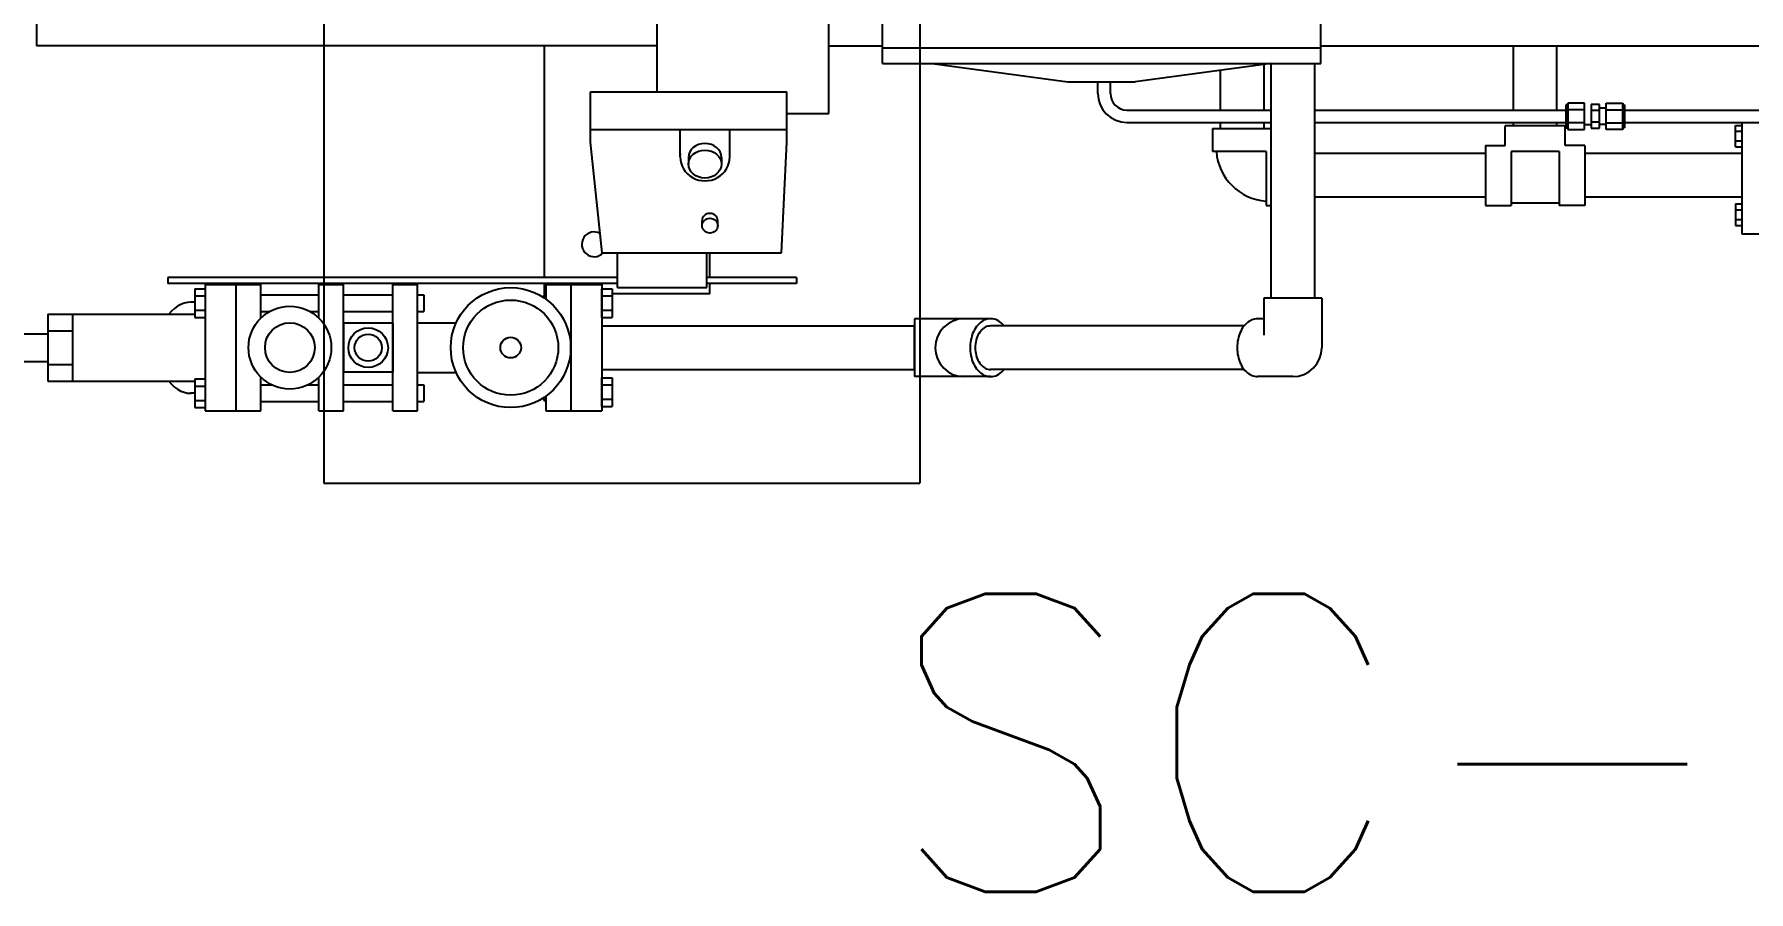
# Model space of a CAD drawing. Header units: inches. Extents: x -578 to 4567, y -980 to 6106.
# Drawn here: x 3107.2 to 3159, y 3562.2 to 3588.1 of the extents above; entities that cross this region are included whole.
import ezdxf
from ezdxf.enums import TextEntityAlignment as Align

# ---------------------------------------------------------------- set-up
doc = ezdxf.new("R2010")
doc.units = ezdxf.units.IN
doc.header["$LTSCALE"] = 25.4
doc.header["$MEASUREMENT"] = 0
doc.linetypes.add('SOLID', pattern=[0])
doc.layers.get('0').update_dxf_attribs({"linetype": 'CONTINUOUS', "lineweight": 20})
for name, color, linetype in [('3-ON', 7, 'SOLID'), ('70-ON', 7, 'SOLID'), ('A-CONC', 106, 'CONTINUOUS'), ('COMP', 5, 'CONTINUOUS'), ('HANSEN_STRAINER', 3, 'CONTINUOUS'), ('OB', 3, 'CONTINUOUS')]:
    doc.layers.add(name, color=color, linetype=linetype)
doc.layers.add('A-REFRIG EQPM', color=40, linetype='CONTINUOUS', true_color=0xffbf00)
doc.styles.add('SIMPLEX', font='simplex')

# ---------------------------------------------------------------- blocks, each defined once
blk = doc.blocks.new('A$Cc1381af3')
at = {"color": 0}
for p, q in [((91.729, 53.806), (91.729, 57.621)), ((93.416, 57.621), (91.729, 57.621)), ((92.666, 53.806), (92.666, 57.621)), ((93.416, 57.181), (93.416, 57.621)), ((97.291, 57.621), (97.291, 53.806)), ((98.041, 57.621), (97.291, 57.621)), ((98.041, 57.621), (98.041, 53.806)), ((99.526, 57.621), (99.526, 53.806)), ((100.276, 57.621), (99.526, 57.621)), ((100.276, 57.621), (100.276, 56.605)), ((102.026, 57.621), (102.026, 56.605)), ((102.776, 57.621), (102.026, 57.621)), ((103.714, 57.622), (102.776, 57.622)), ((102.776, 57.621), (102.776, 53.806)), ((102.776, 57.62), (102.776, 53.807)), ((103.714, 53.807), (103.714, 57.622)), ((104.026, 57.522), (103.714, 57.522)), ((104.026, 56.656), (104.026, 57.522)), ((91.416, 56.623), (91.416, 57.489)), ((91.729, 57.489), (91.416, 57.489)), ((91.729, 57.273), (91.416, 57.273)), ((91.729, 57.489), (91.729, 56.623)), ((93.479, 57.306), (93.416, 57.306)), ((93.479, 57.224), (93.479, 57.306)), ((97.291, 57.339), (97.104, 57.339)), ((97.104, 56.839), (97.104, 57.339)), ((99.526, 57.339), (98.041, 57.339)), ((102.026, 57.339), (100.276, 57.339)), ((104.026, 57.305), (103.714, 57.305)), ((104.026, 57.089), (104.149, 57.089)), ((70.851, 56.589), (71.912, 56.589)), ((71.958, 56.586), (71.912, 56.589)), ((72.004, 56.579), (71.958, 56.586)), ((72.05, 56.567), (72.004, 56.579)), ((72.094, 56.55), (72.05, 56.567)), ((72.138, 56.528), (72.094, 56.55)), ((72.181, 56.502), (72.138, 56.528)), ((72.221, 56.471), (72.181, 56.502)), ((72.261, 56.436), (72.221, 56.471)), ((79.69, 56.487), (79.648, 56.452)), ((79.733, 56.516), (79.69, 56.487)), ((79.778, 56.541), (79.733, 56.516)), ((79.824, 56.56), (79.778, 56.541)), ((79.871, 56.575), (79.824, 56.56)), ((79.918, 56.584), (79.871, 56.575)), ((79.966, 56.588), (79.918, 56.584)), ((80.014, 56.587), (79.966, 56.588)), ((79.98, 56.589), (82.275, 56.589)), ((80.062, 56.581), (80.014, 56.587)), ((80.11, 56.569), (80.062, 56.581)), ((80.156, 56.552), (80.11, 56.569)), ((80.202, 56.53), (80.156, 56.552)), ((80.246, 56.503), (80.202, 56.53)), ((80.288, 56.472), (80.246, 56.503)), ((80.329, 56.436), (80.288, 56.472)), ((82.275, 54.839), (82.275, 56.589)), ((91.729, 56.84), (91.416, 56.84)), ((91.729, 56.623), (91.416, 56.623)), ((97.291, 56.462), (96.129, 56.462)), ((97.291, 56.839), (97.104, 56.839)), ((99.526, 56.839), (98.041, 56.839)), ((100.609, 56.839), (100.276, 56.839)), ((102.026, 56.839), (101.693, 56.839)), ((104.026, 56.872), (103.714, 56.872)), ((104.026, 56.656), (103.714, 56.656)), ((107.714, 56.724), (104.026, 56.724)), ((108.464, 56.724), (107.714, 56.724)), ((107.714, 54.703), (107.714, 56.724)), ((108.464, 54.703), (108.464, 56.724)), ((72.298, 56.398), (72.261, 56.436)), ((72.333, 56.355), (72.298, 56.398)), ((72.32, 56.371), (79.98, 56.371)), ((72.366, 56.309), (72.333, 56.355)), ((72.396, 56.259), (72.366, 56.309)), ((72.423, 56.206), (72.396, 56.259)), ((72.448, 56.151), (72.423, 56.206)), ((72.47, 56.093), (72.448, 56.151)), ((72.488, 56.033), (72.47, 56.093)), ((72.503, 55.971), (72.488, 56.033)), ((72.515, 55.908), (72.503, 55.971)), ((79.609, 56.414), (79.571, 56.371)), ((79.648, 56.452), (79.609, 56.414)), ((80.02, 56.369), (79.98, 56.371)), ((80.06, 56.361), (80.02, 56.369)), ((80.1, 56.349), (80.06, 56.361)), ((80.139, 56.331), (80.1, 56.349)), ((80.176, 56.309), (80.139, 56.331)), ((80.212, 56.283), (80.176, 56.309)), ((80.246, 56.252), (80.212, 56.283)), ((80.279, 56.217), (80.246, 56.252)), ((80.308, 56.178), (80.279, 56.217)), ((80.336, 56.136), (80.308, 56.178)), ((80.368, 56.395), (80.329, 56.436)), ((80.361, 56.091), (80.336, 56.136)), ((80.382, 56.042), (80.361, 56.091)), ((80.404, 56.351), (80.368, 56.395)), ((80.401, 55.991), (80.382, 56.042)), ((80.417, 55.938), (80.401, 55.991)), ((80.437, 56.302), (80.404, 56.351)), ((80.468, 56.25), (80.437, 56.302)), ((80.496, 56.195), (80.468, 56.25)), ((80.521, 56.137), (80.496, 56.195)), ((80.543, 56.076), (80.521, 56.137)), ((80.561, 56.013), (80.543, 56.076)), ((80.576, 55.948), (80.561, 56.013)), ((80.587, 55.882), (80.576, 55.948)), ((91.729, 56.37), (82.275, 56.37)), ((82.275, 56.37), (82.275, 55.055)), ((98.041, 56.456), (99.526, 56.456)), ((98.041, 54.971), (98.041, 56.456)), ((99.526, 54.971), (99.526, 56.456)), ((108.464, 56.219), (107.714, 56.219)), ((69.976, 54.214), (69.976, 55.714)), ((72.488, 55.394), (72.503, 55.456)), ((72.503, 55.456), (72.515, 55.519)), ((72.524, 55.844), (72.515, 55.908)), ((72.515, 55.519), (72.524, 55.583)), ((72.529, 55.779), (72.524, 55.844)), ((72.524, 55.583), (72.529, 55.648)), ((72.531, 55.714), (72.529, 55.779)), ((72.529, 55.648), (72.531, 55.714)), ((80.382, 55.385), (80.401, 55.436)), ((80.401, 55.436), (80.417, 55.489)), ((80.429, 55.884), (80.417, 55.938)), ((80.417, 55.489), (80.429, 55.543)), ((80.438, 55.828), (80.429, 55.884)), ((80.429, 55.543), (80.438, 55.599)), ((80.443, 55.771), (80.438, 55.828)), ((80.438, 55.599), (80.443, 55.656)), ((80.445, 55.714), (80.443, 55.771)), ((80.443, 55.656), (80.445, 55.714)), ((80.561, 55.414), (80.576, 55.479)), ((80.576, 55.479), (80.587, 55.545)), ((80.594, 55.815), (80.587, 55.882)), ((80.587, 55.545), (80.594, 55.612)), ((80.598, 55.747), (80.594, 55.815)), ((80.594, 55.612), (80.598, 55.68)), ((80.598, 55.68), (80.598, 55.747)), ((71.726, 54.214), (71.726, 55.339)), ((72.138, 54.899), (72.181, 54.925)), ((72.181, 54.925), (72.221, 54.956)), ((72.221, 54.956), (72.261, 54.991)), ((72.261, 54.991), (72.298, 55.029)), ((72.298, 55.029), (72.333, 55.072)), ((72.32, 55.056), (79.98, 55.056)), ((72.333, 55.072), (72.366, 55.118)), ((72.366, 55.118), (72.396, 55.168)), ((72.396, 55.168), (72.423, 55.221)), ((72.423, 55.221), (72.448, 55.276)), ((72.448, 55.276), (72.47, 55.334)), ((72.47, 55.334), (72.488, 55.394)), ((79.571, 55.056), (79.609, 55.013)), ((79.609, 55.013), (79.648, 54.975)), ((79.648, 54.975), (79.69, 54.94)), ((79.69, 54.94), (79.733, 54.911)), ((79.733, 54.911), (79.778, 54.886)), ((79.98, 55.056), (80.02, 55.059)), ((80.02, 55.059), (80.06, 55.066)), ((80.06, 55.066), (80.1, 55.078)), ((80.1, 55.078), (80.139, 55.096)), ((80.139, 55.096), (80.176, 55.118)), ((80.176, 55.118), (80.212, 55.144)), ((80.202, 54.897), (80.246, 54.924)), ((80.212, 55.144), (80.246, 55.175)), ((80.246, 55.175), (80.279, 55.21)), ((80.246, 54.924), (80.288, 54.955)), ((80.279, 55.21), (80.308, 55.249)), ((80.288, 54.955), (80.329, 54.991)), ((80.308, 55.249), (80.336, 55.291)), ((80.329, 54.991), (80.368, 55.032)), ((80.336, 55.291), (80.361, 55.336)), ((80.361, 55.336), (80.382, 55.385)), ((80.368, 55.032), (80.404, 55.076)), ((80.404, 55.076), (80.437, 55.125)), ((80.437, 55.125), (80.468, 55.177)), ((80.468, 55.177), (80.496, 55.232)), ((80.496, 55.232), (80.521, 55.29)), ((80.521, 55.29), (80.543, 55.351)), ((80.543, 55.351), (80.561, 55.414)), ((91.729, 55.055), (82.275, 55.055)), ((97.291, 54.962), (96.129, 54.962)), ((98.041, 54.971), (99.526, 54.971)), ((108.464, 55.208), (107.714, 55.208)), ((71.726, 54.839), (71.912, 54.839)), ((71.912, 54.839), (71.958, 54.841)), ((71.958, 54.841), (72.004, 54.848)), ((72.004, 54.848), (72.05, 54.86)), ((72.05, 54.86), (72.094, 54.877)), ((72.094, 54.877), (72.138, 54.899)), ((79.778, 54.886), (79.824, 54.867)), ((79.824, 54.867), (79.871, 54.852)), ((79.871, 54.852), (79.918, 54.843)), ((79.918, 54.843), (79.966, 54.839)), ((79.966, 54.839), (80.014, 54.84)), ((79.98, 54.839), (82.275, 54.839)), ((80.014, 54.84), (80.062, 54.846)), ((80.062, 54.846), (80.11, 54.858)), ((80.11, 54.858), (80.156, 54.875)), ((80.156, 54.875), (80.202, 54.897)), ((91.416, 53.936), (91.416, 54.802)), ((91.729, 54.802), (91.416, 54.802)), ((91.729, 54.585), (91.416, 54.585)), ((91.729, 54.802), (91.729, 53.936)), ((97.104, 54.119), (97.104, 54.619)), ((97.291, 54.619), (97.104, 54.619)), ((99.526, 54.619), (98.041, 54.619)), ((100.276, 54.82), (100.276, 53.806)), ((100.546, 54.619), (100.276, 54.619)), ((102.026, 54.619), (101.756, 54.619)), ((102.026, 54.82), (102.026, 53.806)), ((104.026, 54.802), (103.714, 54.802)), ((104.026, 54.585), (103.714, 54.585)), ((104.026, 53.936), (104.026, 54.802)), ((107.714, 54.703), (104.026, 54.703)), ((108.464, 54.703), (107.714, 54.703)), ((69.976, 54.214), (71.726, 54.214)), ((70.194, 47.132), (70.194, 54.214)), ((71.509, 47.133), (71.509, 54.214)), ((91.729, 54.152), (91.416, 54.152)), ((91.729, 53.936), (91.416, 53.936)), ((93.416, 53.806), (93.416, 54.244)), ((93.479, 54.119), (93.416, 54.119)), ((93.479, 54.119), (93.479, 54.201)), ((97.291, 54.119), (97.104, 54.119)), ((99.526, 54.119), (98.041, 54.119)), ((102.026, 54.119), (100.276, 54.119)), ((104.026, 54.152), (103.714, 54.152)), ((104.026, 53.936), (103.714, 53.936)), ((104.026, 54.339), (104.149, 54.339)), ((93.416, 53.806), (91.729, 53.806)), ((98.041, 53.806), (97.291, 53.806)), ((100.276, 53.806), (99.526, 53.806)), ((102.776, 53.806), (102.026, 53.806)), ((103.714, 53.807), (102.776, 53.807)), ((57.47, 52.018), (57.277, 52.018)), ((57.47, 51.84), (57.277, 51.84)), ((57.47, 51.372), (57.47, 52.018)), ((57.47, 51.55), (57.277, 51.55)), ((57.47, 51.372), (57.277, 51.372)), ((57.47, 49.644), (57.277, 49.644)), ((57.47, 49.467), (57.277, 49.467)), ((57.47, 49.644), (57.47, 48.999)), ((57.47, 49.176), (57.277, 49.176)), ((57.47, 48.999), (57.277, 48.999))]:
    blk.add_line(p, q, dxfattribs=at)
at = {"color": 0, "linetype": 'Continuous', "ltscale": 3}
for p, q in [((62.027, 51.415), (62.802, 51.415)), ((62.027, 49.602), (62.027, 51.415)), ((62.802, 49.783), (62.802, 51.415)), ((62.802, 51.352), (64.252, 51.352)), ((65.027, 51.415), (64.252, 51.415)), ((64.252, 49.783), (64.252, 51.415)), ((65.027, 49.602), (65.027, 51.415)), ((71.652, 51.415), (71.509, 51.415)), ((71.652, 49.783), (71.652, 51.415)), ((62.802, 49.783), (64.252, 49.783)), ((71.652, 49.783), (73.278, 49.783)), ((73.278, 49.091), (73.278, 49.783)), ((62.027, 49.602), (62.62, 49.602)), ((62.62, 49.602), (62.62, 49.008)), ((65.027, 49.602), (64.433, 49.602)), ((64.433, 49.602), (64.433, 49.008)), ((62.62, 49.008), (64.433, 49.008)), ((73.278, 49.091), (71.509, 49.091))]:
    blk.add_line(p, q, dxfattribs=at)
at = {"color": 0, "linetype": 'Continuous'}
for p, q in [((60.825, 48.911), (52.146, 48.911)), ((60.825, 48.38), (60.825, 49.068)), ((60.825, 49.068), (60.881, 49.068)), ((60.881, 48.327), (60.881, 49.121)), ((60.881, 49.121), (61.385, 49.121)), ((60.881, 49.068), (60.881, 48.38)), ((61.385, 48.922), (60.881, 48.922)), ((61.385, 49.121), (61.385, 48.327)), ((61.385, 48.97), (61.585, 48.97)), ((61.585, 49.085), (61.585, 48.363)), ((61.835, 49.085), (61.585, 49.085)), ((61.585, 48.904), (61.835, 48.904)), ((61.835, 48.363), (61.835, 49.085)), ((62.035, 48.97), (61.835, 48.97)), ((62.539, 49.121), (62.035, 49.121)), ((62.035, 49.121), (62.035, 48.327)), ((62.035, 48.922), (62.539, 48.922)), ((62.539, 48.327), (62.539, 49.121)), ((62.539, 49.068), (62.539, 48.38)), ((62.595, 49.068), (62.539, 49.068)), ((62.595, 48.38), (62.595, 49.068)), ((70.194, 48.911), (62.595, 48.911)), ((75.859, 48.911), (71.509, 48.911)), ((60.825, 48.536), (52.146, 48.536)), ((60.881, 48.38), (60.825, 48.38)), ((61.385, 48.525), (60.881, 48.525)), ((61.385, 48.327), (60.881, 48.327)), ((61.385, 48.478), (61.585, 48.478)), ((61.585, 48.544), (61.835, 48.544)), ((61.585, 48.363), (61.835, 48.363)), ((62.035, 48.525), (62.539, 48.525)), ((62.035, 48.327), (62.539, 48.327)), ((62.539, 48.38), (62.595, 48.38)), ((70.194, 48.536), (62.595, 48.536)), ((75.859, 48.536), (71.509, 48.536)), ((76.359, 48.036), (76.359, 47.682)), ((76.734, 48.036), (76.734, 47.682))]:
    blk.add_line(p, q, dxfattribs=at)
at = {"color": 0}
for centre, radius in [((94.479, 55.712), 1.812), ((94.479, 55.712), 1.438), ((101.151, 55.712), 1.25), ((101.151, 55.712), 0.75), ((94.479, 55.712), 0.312), ((98.784, 55.714), 0.6), ((98.784, 55.714), 0.41)]:
    blk.add_circle(centre, radius, dxfattribs=at)
for centre, start, end in [((70.851, 55.714), 90, 180), ((80.775, 55.714), 270, 90)]:
    blk.add_arc(centre, 0.875, start, end, dxfattribs=at)
at = {"color": 0, "linetype": 'Continuous', "ltscale": 3}
blk.add_arc((71.531, 49.663), 1.631, 4.2423, 85.7577, dxfattribs=at)
at = {"color": 0, "linetype": 'Continuous'}
for radius in [0.875, 0.5]:
    blk.add_arc((75.859, 48.036), radius, 0, 90, dxfattribs=at)
at = {"color": 0}
for start_param, end_param in [(2.39618, 3.268383), (-0.12679, 0.745413)]:
    blk.add_ellipse((104.149, 55.714), major_axis=(0, -1.375), ratio=0.707109, start_param=start_param, end_param=end_param, dxfattribs=at)
at = {"layer": '3-ON', "color": 0}
for p, q in [((57.277, 51.166), (62.027, 51.166)), ((65.027, 51.166), (70.194, 51.166)), ((57.277, 49.851), (62.027, 49.851)), ((65.027, 49.851), (70.194, 49.851)), ((62.869, 49.008), (62.869, 48.911)), ((64.184, 49.008), (64.184, 48.911)), ((71.714, 49.091), (71.714, 48.911)), ((73.029, 49.091), (73.029, 48.911)), ((62.869, 48.536), (62.869, 46.591)), ((64.184, 48.536), (64.184, 46.591)), ((71.714, 48.536), (71.714, 47.165)), ((73.029, 48.536), (73.029, 47.341))]:
    blk.add_line(p, q, dxfattribs=at)
at = {"layer": '70-ON', "color": 0, "linetype": 'Continuous'}
for p, q in [((110.964, 56.132), (108.464, 56.132)), ((110.964, 55.292), (108.464, 55.292))]:
    blk.add_line(p, q, dxfattribs=at)
at = {"layer": '70-ON', "color": 0}
for p, q in [((85.842, 53.591), (85.842, 53.779)), ((85.842, 53.779), (88.551, 53.779)), ((85.842, 53.591), (88.551, 53.591)), ((91.251, 53.779), (104.842, 53.779)), ((91.251, 53.591), (104.842, 53.591)), ((104.842, 53.591), (104.842, 53.779))]:
    blk.add_line(p, q, dxfattribs=at)
at = {"layer": 'COMP', "color": 0}
for p, q in [((91.251, 53.894), (88.551, 53.894)), ((88.551, 53.894), (88.551, 52.851)), ((91.251, 53.894), (91.251, 52.851)), ((86.3, 52.851), (86.132, 49.509)), ((91.715, 52.851), (86.3, 52.851)), ((91.715, 52.851), (92.072, 49.509)), ((88.225, 52.026), (88.225, 51.88)), ((88.697, 52.026), (88.697, 51.88)), ((87.859, 49.949), (87.859, 49.123)), ((88.112, 49.966), (88.112, 50.167)), ((89.107, 49.966), (89.107, 50.167)), ((89.359, 49.949), (89.359, 49.123)), ((86.132, 49.509), (86.132, 47.986)), ((92.072, 49.509), (92.072, 47.986)), ((92.072, 49.123), (86.132, 49.123)), ((84.866, 48.636), (84.866, 44.326)), ((86.132, 48.636), (84.866, 48.636)), ((71.5, 47.132), (75.609, 47.682)), ((77.641, 47.682), (75.609, 47.682)), ((81.749, 47.132), (77.641, 47.682)), ((92.072, 47.986), (86.132, 47.986)), ((90.053, 47.986), (90.053, 45.014)), ((83.249, 47.132), (70, 47.132)), ((70, 47.132), (70, 41.685)), ((83.249, 46.652), (70, 46.652)), ((83.249, 47.132), (83.249, 43.8))]:
    blk.add_line(p, q, dxfattribs=at)
for centre, major_axis, ratio in [((88.461, 52.026), (0.236, 0), 0.953158), ((88.609, 50.167), (0.498, 0), 0.848552)]:
    blk.add_ellipse(centre, major_axis=major_axis, ratio=ratio, dxfattribs=at)
for centre, major_axis, ratio, start_param, end_param in [((88.461, 51.88), (0.236, 0), 0.953158, 3.141593, 6.283185), ((88.609, 49.949), (0.75, 0), 0.964925, 0, 3.141593), ((88.609, 49.847), (0.75, 0), 0.964925, 3.070796, 3.141593), ((88.609, 49.966), (0.498, 0), 0.848552, 3.141593, 6.283185), ((88.609, 49.847), (0.75, 0), 0.964925, 6.283185, 6.353982)]:
    blk.add_ellipse(centre, major_axis=major_axis, ratio=ratio, start_param=start_param, end_param=end_param, dxfattribs=at)
at = {"layer": 'HANSEN_STRAINER', "color": 0}
for p, q in [((57.277, 52.276), (56.526, 52.276)), ((57.277, 48.911), (57.277, 52.276))]:
    blk.add_line(p, q, dxfattribs=at)
at = {"layer": 'OB', "color": 0}
for p, q in [((88.457, 54.091), (91.416, 54.091)), ((88.457, 54.091), (88.457, 53.779)), ((93.416, 54.091), (93.457, 54.091)), ((93.457, 54.091), (93.457, 53.779)), ((88.457, 53.591), (88.457, 52.851)), ((93.457, 53.591), (93.457, 46.591)), ((69.97, 46.591), (40.306, 46.591)), ((84.866, 46.591), (83.249, 46.591)), ((90.053, 46.591), (108.81, 46.591)), ((108.81, 22.591), (108.81, 46.591))]:
    blk.add_line(p, q, dxfattribs=at)
blk.add_arc((91.957, 52.591), 0.375, 241.4823, 135.92, dxfattribs=at)

msp = doc.modelspace()

# ---------------------------------------------------------------- linework, layer by layer
at = {"layer": 'A-CONC'}
for p, q in [((3116, 3625.5), (3116, 3574.5)), ((3134, 3625.5), (3134, 3574.5)), ((3116, 3574.5), (3134, 3574.5))]:
    msp.add_line(p, q, dxfattribs=at)

# ---------------------------------------------------------------- block references
at = {"layer": 'A-REFRIG EQPM', "rotation": 180}
msp.add_blockref('A$Cc1381af3', (3216.12159, 3634.304136), dxfattribs=at)

# ---------------------------------------------------------------- texts
at = {"layer": 'A-REFRIG EQPM', "style": 'SIMPLEX'}
msp.add_text('SC-03', height=9, dxfattribs=at).set_placement((3153.529344, 3566.654457), align=Align.MIDDLE)

doc.saveas('drawing.dxf')
